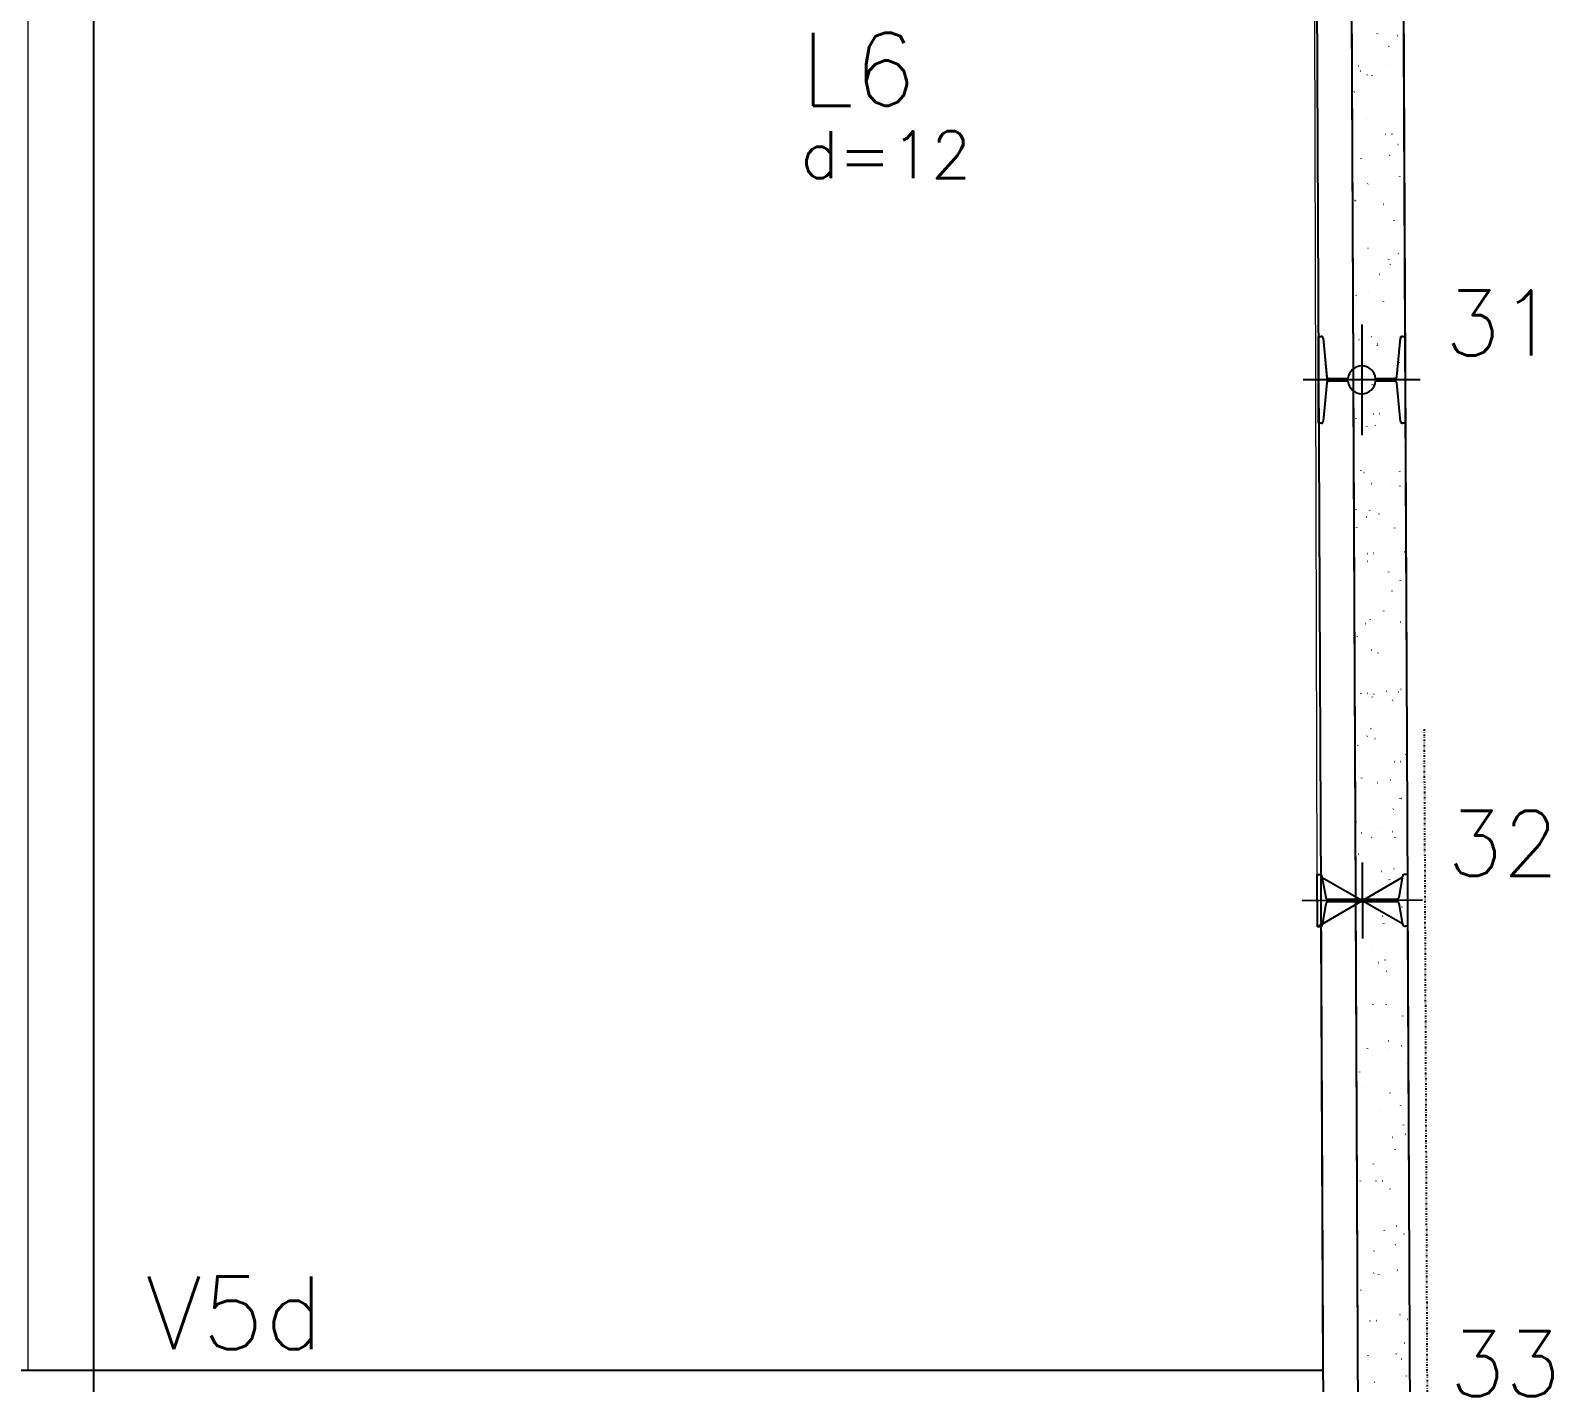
# Model space of a CAD drawing. Extents: x -40810 to 33675, y -2018 to 21213.
# Drawn here: x 26842.4 to 27281, y 3283.1 to 3672.8 of the extents above; entities that cross this region are included whole.
import ezdxf

# ---------------------------------------------------------------- set-up
doc = ezdxf.new("R2010")
doc.units = 0
doc.linetypes.add('ESTILO_TQS_0003', pattern=[1.5, 0.5, -0.4, 0.1, -0.5])
doc.layers.get('0').update_dxf_attribs({"color": 1, "lineweight": 9})
for name, color, linetype in [('1', 5, 'Continuous'), ('10', 7, 'Continuous'), ('13', 7, 'Continuous'), ('19', 5, 'Continuous'), ('24', 5, 'ESTILO_TQS_0003'), ('3', 2, 'Continuous'), ('49', 20, 'Continuous'), ('51', 6, 'Continuous'), ('52', 21, 'Continuous'), ('8', 5, 'Continuous')]:
    doc.layers.add(name, color=color, linetype=linetype)
doc.styles.get("Standard").update_dxf_attribs({"font": 'romans.shx', "width": 0.8})

# ---------------------------------------------------------------- blocks, each defined once
blk = doc.blocks.new('_H9EFD498501-004')
for p, q in [((3966.443747, 4196.784272), (3966.453536, 4196.858631)), ((3969.724598, 4193.049442), (3969.770255, 4193.108943)), ((3972.121596, 4196.173271), (3972.167254, 4196.232772)), ((3958.985017, 4187.441698), (3958.985017, 4187.441698)), ((3958.985017, 4187.441698), (3958.985017, 4187.441698)), ((3958.985017, 4187.441698), (3958.985017, 4187.441698)), ((3958.993822, 4185.484193), (3958.993822, 4185.484193)), ((3959.11293, 4187.447283), (3959.187858, 4187.450554)), ((3960.986145, 4187.529069), (3961.061074, 4187.532341)), ((3961.452887, 4186.029355), (3961.52611, 4186.045588)), ((3963.469575, 4184.897736), (3963.515232, 4184.957238)), ((3964.852959, 4184.701038), (3964.862748, 4184.775396)), ((3969.827722, 4187.915101), (3969.902651, 4187.918372)), ((3959.725692, 4180.018613), (3959.771349, 4180.078115)), ((3959.02253, 4179.102235), (3959.02253, 4179.102235)), ((3959.02253, 4179.102235), (3959.02253, 4179.102235)), ((3959.02253, 4179.102235), (3959.02253, 4179.102235)), ((3959.05175, 4172.606478), (3959.05175, 4172.606478)), ((3959.05175, 4172.606478), (3959.05175, 4172.606478)), ((3959.05175, 4172.606478), (3959.05175, 4172.606478)), ((3963.18875, 4172.060116), (3963.198539, 4172.134474)), ((3959.075433, 4167.341511), (3959.075433, 4167.341511)), ((3959.075433, 4167.341511), (3959.075433, 4167.341511)), ((3959.075433, 4167.341511), (3959.075433, 4167.341511)), ((3968.655269, 4167.759776), (3968.730198, 4167.763047)), ((3970.528484, 4167.841562), (3970.603413, 4167.844833)), ((3972.296826, 4164.775945), (3972.342483, 4164.835447)), ((3959.109677, 4159.728762), (3959.109677, 4159.728762)), ((3961.700751, 4160.757645), (3961.710541, 4160.832003)), ((3962.530772, 4160.487201), (3962.603994, 4160.503433)), ((3969.899828, 4161.652116), (3969.945485, 4161.711618)), ((3963.644805, 4153.500411), (3963.690462, 4153.559912)), ((3972.861276, 4155.490846), (3972.871065, 4155.565204)), ((3959.163961, 4147.660862), (3959.163961, 4147.660862)), ((3959.163961, 4147.660862), (3959.163961, 4147.660862)), ((3959.163961, 4147.660862), (3959.163961, 4147.660862)), ((3959.165848, 4147.241324), (3959.165848, 4147.241324)), ((3959.167604, 4146.851046), (3959.167604, 4146.851046)), ((3959.167604, 4146.851046), (3959.167604, 4146.851046)), ((3959.225548, 4146.863892), (3959.29877, 4146.880125)), ((3959.240668, 4147.244591), (3959.315597, 4147.247862)), ((3959.900922, 4148.621288), (3959.946579, 4148.680789)), ((3960.109963, 4148.67441), (3960.119753, 4148.748769)), ((3968.082245, 4147.630622), (3968.157173, 4147.633894)), ((3959.190807, 4141.692725), (3959.190807, 4141.692725)), ((3959.190807, 4141.692725), (3959.190807, 4141.692725)), ((3971.197067, 4142.849924), (3971.206856, 4142.924282)), ((3959.225531, 4133.973331), (3959.225531, 4133.973331)), ((3959.225531, 4133.973331), (3959.225531, 4133.973331)), ((3959.225531, 4133.973331), (3959.225531, 4133.973331)), ((3959.947546, 4134.133398), (3960.020768, 4134.149631)), ((3963.608656, 4134.945046), (3963.681878, 4134.961279)), ((3969.709068, 4131.547452), (3969.718858, 4131.621811)), ((3972.472056, 4133.378619), (3972.517713, 4133.438121)), ((3959.256264, 4127.141137), (3959.256264, 4127.141137)), ((3959.256264, 4127.141137), (3959.256264, 4127.141137)), ((3959.256264, 4127.141137), (3959.256264, 4127.141137)), ((3966.909792, 4127.475297), (3966.98472, 4127.478569)), ((3968.783007, 4127.557083), (3968.857936, 4127.560355)), ((3970.075058, 4130.254791), (3970.120715, 4130.314292)), ((3959.283458, 4121.095615), (3959.283458, 4121.095615)), ((3959.283458, 4121.095615), (3959.283458, 4121.095615)), ((3960.303432, 4121.321738), (3960.376655, 4121.337971)), ((3963.820034, 4122.103085), (3963.865691, 4122.162587)), ((3968.11828, 4119.464218), (3968.12807, 4119.538576)), ((3959.305392, 4116.219488), (3959.305392, 4116.219488)), ((3959.305392, 4116.219488), (3959.305392, 4116.219488)), ((3959.305392, 4116.219488), (3959.305392, 4116.219488)), ((3960.076152, 4117.223962), (3960.121809, 4117.283464)), ((3959.341385, 4108.2179), (3959.341385, 4108.2179)), ((3959.341385, 4108.2179), (3959.341385, 4108.2179)), ((3959.341385, 4108.2179), (3959.341385, 4108.2179)), ((3959.346679, 4107.04095), (3959.346679, 4107.04095)), ((3959.346679, 4107.04095), (3959.346679, 4107.04095)), ((3961.02543, 4108.591244), (3961.098652, 4108.607477)), ((3964.68654, 4109.402892), (3964.759762, 4109.419125)), ((3966.336768, 4107.346144), (3966.411696, 4107.349415)), ((3966.454071, 4106.823296), (3966.463861, 4106.897654)), ((3972.647286, 4101.981294), (3972.692943, 4102.040795)), ((3970.250288, 4098.857465), (3970.295945, 4098.916966)), ((3959.399312, 4095.340184), (3959.399312, 4095.340184)), ((3959.399312, 4095.340184), (3959.399312, 4095.340184)), ((3961.381316, 4095.779584), (3961.454539, 4095.795817)), ((3964.966073, 4095.520825), (3964.975862, 4095.595183)), ((3963.995264, 4090.705759), (3964.040921, 4090.765261)), ((3959.437094, 4086.940763), (3959.437094, 4086.940763)), ((3959.437094, 4086.940763), (3959.437094, 4086.940763)), ((3959.437094, 4086.940763), (3959.437094, 4086.940763)), ((3959.446823, 4084.778115), (3959.446823, 4084.778115)), ((3959.446823, 4084.778115), (3959.446823, 4084.778115)), ((3959.446823, 4084.778115), (3959.446823, 4084.778115)), ((3960.251381, 4085.826636), (3960.297039, 4085.886138)), ((3963.375285, 4083.43759), (3963.385074, 4083.511949)), ((3965.164315, 4087.190819), (3965.239243, 4087.19409)), ((3965.764424, 4083.860738), (3965.837646, 4083.876971)), ((3967.03753, 4087.272605), (3967.112459, 4087.275876)), ((3959.457239, 4082.462469), (3959.457239, 4082.462469)), ((3959.457239, 4082.462469), (3959.457239, 4082.462469)), ((3959.457239, 4082.462469), (3959.457239, 4082.462469)), ((3962.103314, 4083.049089), (3962.176536, 4083.065322)), ((3974.462388, 4077.613104), (3974.472178, 4077.687462)), ((3961.711076, 4070.796668), (3961.720865, 4070.871027)), ((3962.459201, 4070.23743), (3962.532423, 4070.253663)), ((3972.822516, 4070.583968), (3972.868173, 4070.64347)), ((3959.515166, 4069.584753), (3959.515166, 4069.584753)), ((3959.515166, 4069.584753), (3959.515166, 4069.584753)), ((3959.52751, 4066.840576), (3959.52751, 4066.840576)), ((3959.52751, 4066.840576), (3959.52751, 4066.840576)), ((3964.591291, 4067.061665), (3964.666219, 4067.064937)), ((3970.425518, 4067.460139), (3970.471175, 4067.519641)), ((3972.97439, 4066.310632), (3972.984179, 4066.384991)), ((3960.223077, 4059.494197), (3960.232867, 4059.568555)), ((3963.181198, 4057.506935), (3963.25442, 4057.523168)), ((3964.170494, 4059.308434), (3964.216151, 4059.367935)), ((3966.842308, 4058.318584), (3966.91553, 4058.334817)), ((3959.573093, 4056.707037), (3959.573093, 4056.707037)), ((3959.573093, 4056.707037), (3959.573093, 4056.707037)), ((3959.573093, 4056.707037), (3959.573093, 4056.707037)), ((3959.582445, 4054.628108), (3959.582445, 4054.628108)), ((3959.582445, 4054.628108), (3959.582445, 4054.628108)), ((3959.582445, 4054.628108), (3959.582445, 4054.628108)), ((3959.588253, 4053.336742), (3959.588253, 4053.336742)), ((3959.588253, 4053.336742), (3959.588253, 4053.336742)), ((3959.588253, 4053.336742), (3959.588253, 4053.336742)), ((3960.426611, 4054.429311), (3960.472268, 4054.488812)), ((3971.383602, 4054.227398), (3971.393391, 4054.301756)), ((3959.617925, 4046.740389), (3959.617925, 4046.740389)), ((3959.617925, 4046.740389), (3959.617925, 4046.740389)), ((3959.617925, 4046.740389), (3959.617925, 4046.740389)), ((3959.63102, 4043.829322), (3959.63102, 4043.829322)), ((3959.63102, 4043.829322), (3959.63102, 4043.829322)), ((3963.418838, 4046.90634), (3963.493766, 4046.909611)), ((3963.537085, 4044.695276), (3963.610307, 4044.711509)), ((3965.292053, 4046.988126), (3965.366982, 4046.991398)), ((3974.13363, 4047.374158), (3974.208559, 4047.377429)), ((3969.719393, 4041.586476), (3969.729182, 4041.660834)), ((3970.600748, 4036.062814), (3970.646405, 4036.122315)), ((3972.997746, 4039.186642), (3973.043403, 4039.246144)), ((3959.688947, 4030.951606), (3959.688947, 4030.951606)), ((3959.688947, 4030.951606), (3959.688947, 4030.951606)), ((3959.688947, 4030.951606), (3959.688947, 4030.951606)), ((3964.259082, 4031.964781), (3964.332305, 4031.981014)), ((3967.920192, 4032.776429), (3967.993415, 4032.792662)), ((3959.708341, 4026.640202), (3959.708341, 4026.640202)), ((3959.708341, 4026.640202), (3959.708341, 4026.640202)), ((3962.845814, 4026.777187), (3962.920742, 4026.780458)), ((3964.345724, 4027.911108), (3964.391381, 4027.97061)), ((3968.231394, 4030.284005), (3968.241184, 4030.358363)), ((3972.961177, 4027.218833), (3973.036106, 4027.222104)), ((3959.729684, 4021.895368), (3959.729684, 4021.895368)), ((3959.729684, 4021.895368), (3959.729684, 4021.895368)), ((3959.729684, 4021.895368), (3959.729684, 4021.895368)), ((3960.601841, 4023.031985), (3960.647498, 4023.091487)), ((3959.746874, 4018.073891), (3959.746874, 4018.073891)), ((3959.746874, 4018.073891), (3959.746874, 4018.073891)), ((3964.614969, 4019.153121), (3964.688191, 4019.169354)), ((3966.640606, 4018.20077), (3966.650396, 4018.275129)), ((3959.798756, 4006.540014), (3959.798756, 4006.540014)), ((3959.798756, 4006.540014), (3959.798756, 4006.540014)), ((3959.798756, 4006.540014), (3959.798756, 4006.540014)), ((3959.804801, 4005.196175), (3959.804801, 4005.196175)), ((3959.804801, 4005.196175), (3959.804801, 4005.196175)), ((3959.804801, 4005.196175), (3959.804801, 4005.196175)), ((3961.673361, 4006.621861), (3961.748289, 4006.625133)), ((3963.546576, 4006.703648), (3963.621505, 4006.706919)), ((3964.976397, 4005.559848), (3964.986187, 4005.634207)), ((3965.336967, 4006.422627), (3965.410189, 4006.43886)), ((3968.998077, 4007.234275), (3969.071299, 4007.250508)), ((3970.775977, 4004.665488), (3970.821635, 4004.72499)), ((3972.388153, 4007.089679), (3972.463082, 4007.092951)), ((3973.172976, 4007.789317), (3973.218633, 4007.848818)), ((3964.520954, 3996.513783), (3964.566611, 3996.573284)), ((3959.862728, 3992.31846), (3959.862728, 3992.31846)), ((3959.862728, 3992.31846), (3959.862728, 3992.31846)), ((3960.777071, 3991.634659), (3960.822728, 3991.694161)), ((3963.488399, 3994.257377), (3963.498188, 3994.331735)), ((3965.692853, 3993.610967), (3965.766075, 3993.6272)), ((3959.871115, 3990.453995), (3959.871115, 3990.453995)), ((3959.871115, 3990.453995), (3959.871115, 3990.453995)), ((3959.871115, 3990.453995), (3959.871115, 3990.453995)), ((3971.2157, 3986.934354), (3971.290629, 3986.937626)), ((3973.088915, 3987.016141), (3973.163844, 3987.019412)), ((3974.648923, 3988.990578), (3974.658713, 3989.064936)), ((3959.889172, 3986.439827), (3959.889172, 3986.439827)), ((3959.889172, 3986.439827), (3959.889172, 3986.439827)), ((3961.100337, 3986.492708), (3961.175265, 3986.495979)), ((3959.920655, 3979.440744), (3959.920655, 3979.440744)), ((3959.920655, 3979.440744), (3959.920655, 3979.440744)), ((3959.920655, 3979.440744), (3959.920655, 3979.440744)), ((3961.897611, 3982.174143), (3961.9074, 3982.248501)), ((3966.414851, 3980.880472), (3966.488073, 3980.896705)), ((3970.075961, 3981.692121), (3970.149183, 3981.708354)), ((3972.984715, 3976.349656), (3972.994504, 3976.424014)), ((3973.348205, 3976.391991), (3973.393862, 3976.451493)), ((3960.233402, 3969.533221), (3960.243191, 3969.607579)), ((3970.951207, 3973.268162), (3970.996864, 3973.327664)), ((3959.974082, 3967.563491), (3959.974082, 3967.563491)), ((3959.978582, 3966.563028), (3959.978582, 3966.563028)), ((3959.978582, 3966.563028), (3959.978582, 3966.563028)), ((3959.979587, 3966.33964), (3960.002812, 3966.340654)), ((3961.801099, 3966.419169), (3961.876028, 3966.422441)), ((3964.696184, 3965.116457), (3964.741841, 3965.175958)), ((3966.770737, 3968.068813), (3966.843959, 3968.085046)), ((3970.642676, 3966.805201), (3970.717605, 3966.808472)), ((3971.496716, 3965.047185), (3971.506505, 3965.121543)), ((3960.012546, 3959.012622), (3960.012546, 3959.012622)), ((3960.012546, 3959.012622), (3960.012546, 3959.012622)), ((3960.012546, 3959.012622), (3960.012546, 3959.012622)), ((3960.952301, 3960.237334), (3960.997958, 3960.296835)), ((3971.153845, 3956.149967), (3971.227067, 3956.1662)), ((3960.03651, 3953.685313), (3960.03651, 3953.685313)), ((3960.03651, 3953.685313), (3960.03651, 3953.685313)), ((3960.03651, 3953.685313), (3960.03651, 3953.685313)), ((3967.492735, 3955.338318), (3967.565957, 3955.354551)), ((3969.905928, 3952.96395), (3969.915717, 3953.038309)), ((3960.070003, 3946.239453), (3960.070003, 3946.239453)), ((3960.070003, 3946.239453), (3960.070003, 3946.239453)), ((3960.070003, 3946.239453), (3960.070003, 3946.239453)), ((3969.470223, 3946.649876), (3969.545152, 3946.653147)), ((3971.343438, 3946.731662), (3971.418367, 3946.734934)), ((3973.523435, 3944.994666), (3973.569092, 3945.054167)), ((3960.094437, 3940.807597), (3960.094437, 3940.807597)), ((3960.094437, 3940.807597), (3960.094437, 3940.807597)), ((3967.848621, 3942.526659), (3967.921844, 3942.542892)), ((3968.241719, 3940.323028), (3968.251508, 3940.397387)), ((3971.126437, 3941.870837), (3971.172094, 3941.930338)), ((3964.871413, 3933.719131), (3964.917071, 3933.778633)), ((3968.570619, 3929.796164), (3968.643841, 3929.812397)), ((3972.231729, 3930.607813), (3972.304951, 3930.624046)), ((3960.152364, 3927.929882), (3960.152364, 3927.929882)), ((3960.152364, 3927.929882), (3960.152364, 3927.929882)), ((3960.152364, 3927.929882), (3960.152364, 3927.929882)), ((3960.153977, 3927.571248), (3960.153977, 3927.571248)), ((3960.153977, 3927.571248), (3960.153977, 3927.571248)), ((3960.153977, 3927.571248), (3960.153977, 3927.571248)), ((3960.160418, 3926.139266), (3960.160418, 3926.139266)), ((3960.160418, 3926.139266), (3960.160418, 3926.139266)), ((3961.127531, 3928.840008), (3961.173188, 3928.89951)), ((3966.75372, 3929.020557), (3966.76351, 3929.094915)), ((3968.897199, 3926.520722), (3968.972127, 3926.523994)), ((3965.162932, 3916.937323), (3965.172722, 3917.011681)), ((3968.926506, 3916.984505), (3968.999728, 3917.000738)), ((3960.210291, 3915.052166), (3960.210291, 3915.052166)), ((3960.210291, 3915.052166), (3960.210291, 3915.052166)), ((3973.698665, 3913.59734), (3973.744322, 3913.656841)), ((3971.301667, 3910.473511), (3971.347324, 3910.533013)), ((3960.250834, 3906.039079), (3960.250834, 3906.039079)), ((3960.250834, 3906.039079), (3960.250834, 3906.039079)), ((3960.250834, 3906.039079), (3960.250834, 3906.039079)), ((3963.498724, 3904.296401), (3963.508513, 3904.370759)), ((3967.724746, 3906.365397), (3967.799675, 3906.368669)), ((3969.597961, 3906.447184), (3969.67289, 3906.450455)), ((3969.648503, 3904.25401), (3969.721725, 3904.270243)), ((3973.309613, 3905.065658), (3973.382835, 3905.081891)), ((3960.268218, 3902.174451), (3960.268218, 3902.174451)), ((3960.268218, 3902.174451), (3960.268218, 3902.174451)), ((3960.268218, 3902.174451), (3960.268218, 3902.174451)), ((3965.046643, 3902.321806), (3965.0923, 3902.381307)), ((3974.762038, 3899.810365), (3974.771827, 3899.884723)), ((3960.295408, 3896.129875), (3960.295408, 3896.129875)), ((3960.295408, 3896.129875), (3960.295408, 3896.129875)), ((3960.295408, 3896.129875), (3960.295408, 3896.129875)), ((3961.30276, 3897.442683), (3961.348418, 3897.502184)), ((3962.010725, 3892.993929), (3962.020514, 3893.068288)), ((3970.00439, 3891.44235), (3970.077612, 3891.458583)), ((3960.326145, 3889.296735), (3960.326145, 3889.296735)), ((3960.326145, 3889.296735), (3960.326145, 3889.296735)), ((3960.341249, 3885.938892), (3960.341249, 3885.938892)), ((3960.341249, 3885.938892), (3960.341249, 3885.938892)), ((3967.151722, 3886.236244), (3967.22665, 3886.239515)), ((3973.17125, 3887.72713), (3973.181039, 3887.801489)), ((3973.873895, 3882.200014), (3973.919552, 3882.259516)), ((3960.36572, 3880.498874), (3960.36572, 3880.498874)), ((3960.36572, 3880.498874), (3960.36572, 3880.498874)), ((3960.419937, 3880.910695), (3960.429726, 3880.985053)), ((3970.726387, 3878.711856), (3970.79961, 3878.728089)), ((3971.476897, 3879.076186), (3971.522554, 3879.135687)), ((3974.387497, 3879.523504), (3974.46072, 3879.539737)), ((3960.384072, 3876.41902), (3960.384072, 3876.41902)), ((3960.384072, 3876.41902), (3960.384072, 3876.41902)), ((3960.384072, 3876.41902), (3960.384072, 3876.41902)), ((3971.507041, 3875.086208), (3971.51683, 3875.160567)), ((3965.221873, 3870.92448), (3965.26753, 3870.983981)), ((3960.431665, 3865.838705), (3960.431665, 3865.838705)), ((3960.431665, 3865.838705), (3960.431665, 3865.838705)), ((3960.431665, 3865.838705), (3960.431665, 3865.838705)), ((3960.436839, 3864.688502), (3960.436839, 3864.688502)), ((3960.436839, 3864.688502), (3960.436839, 3864.688502)), ((3960.436839, 3864.688502), (3960.436839, 3864.688502)), ((3961.47799, 3866.045357), (3961.523647, 3866.104858)), ((3965.979269, 3866.080919), (3966.054197, 3866.08419)), ((3967.852484, 3866.162705), (3967.927413, 3866.165977)), ((3971.082274, 3865.900196), (3971.155496, 3865.916429)), ((3960.441999, 3863.541304), (3960.441999, 3863.541304)), ((3960.441999, 3863.541304), (3960.441999, 3863.541304)), ((3970.019042, 3863.783737), (3970.028831, 3863.858095)), ((3968.428254, 3851.700503), (3968.438043, 3851.774861)), ((3971.804271, 3853.169701), (3971.877494, 3853.185934)), ((3974.049125, 3850.802689), (3974.094782, 3850.86219)), ((3975.465381, 3853.98135), (3975.485157, 3853.985734)), ((3960.499926, 3850.663588), (3960.499926, 3850.663588)), ((3960.499926, 3850.663588), (3960.499926, 3850.663588)), ((3960.499926, 3850.663588), (3960.499926, 3850.663588)), ((3971.652127, 3847.67886), (3971.697784, 3847.738361)), ((3960.52208, 3845.738518), (3960.52208, 3845.738518)), ((3960.52208, 3845.738518), (3960.52208, 3845.738518)), ((3965.406245, 3845.951765), (3965.481173, 3845.955037)), ((3960.557853, 3837.785873), (3960.557853, 3837.785873)), ((3960.557853, 3837.785873), (3960.557853, 3837.785873)), ((3965.397103, 3839.527154), (3965.44276, 3839.586656)), ((3966.764045, 3839.059581), (3966.773835, 3839.133939)), ((3972.160158, 3840.358042), (3972.23338, 3840.374275)), ((3960.578269, 3833.247128), (3960.578269, 3833.247128)), ((3960.578269, 3833.247128), (3960.578269, 3833.247128)), ((3960.578269, 3833.247128), (3960.578269, 3833.247128)), ((3961.65322, 3834.648031), (3961.698877, 3834.707533)), ((3960.612496, 3825.638331), (3960.612496, 3825.638331)), ((3960.612496, 3825.638331), (3960.612496, 3825.638331)), ((3960.612496, 3825.638331), (3960.612496, 3825.638331)), ((3960.61578, 3824.908157), (3960.61578, 3824.908157)), ((3960.61578, 3824.908157), (3960.61578, 3824.908157)), ((3960.61578, 3824.908157), (3960.61578, 3824.908157)), ((3964.233792, 3825.79644), (3964.30872, 3825.799712)), ((3965.276046, 3827.757109), (3965.285836, 3827.831468)), ((3966.107007, 3825.878227), (3966.181936, 3825.881498)), ((3972.882156, 3827.627547), (3972.955378, 3827.64378)), ((3974.948584, 3826.264258), (3975.023513, 3826.26753)), ((3963.685259, 3815.673875), (3963.695048, 3815.748233)), ((3971.827356, 3816.281534), (3971.873014, 3816.341036)), ((3974.224355, 3819.405363), (3974.270012, 3819.464865)), ((3960.673707, 3812.030442), (3960.673707, 3812.030442)), ((3960.673707, 3812.030442), (3960.673707, 3812.030442)), ((3973.238042, 3814.815888), (3973.311264, 3814.832121)), ((3965.572333, 3808.129829), (3965.61799, 3808.18933)), ((3974.772362, 3809.849388), (3974.782152, 3809.923747))]:
    blk.add_line(p, q)

msp = doc.modelspace()

# ---------------------------------------------------------------- linework, layer by layer
at = {"linetype": 'Continuous', "ltscale": 30}
msp.add_lwpolyline([(27211.627, 3993.172), (26841.629, 3993.172), (26841.629, 3286.582), (26860.629, 3286.582), (27214.805, 3286.582), (27214.23, 3414.453), (27213.165, 3414.449), (27213.23, 3414.486), (27213.162, 3429.449)], close=True, dxfattribs=at)
for points in [[(27239.837, 3279.566), (27239.23, 3414.566), (27237.951, 3414.56), (27237.798, 3415.416), (27226.883, 3421.617), (27225.512, 3421.611), (27214.654, 3415.312), (27214.509, 3414.455), (27213.23, 3414.449), (27213.162, 3429.449), (27214.441, 3429.454), (27214.594, 3428.599), (27225.509, 3422.398), (27226.88, 3422.404), (27237.739, 3428.703), (27237.883, 3429.56), (27239.162, 3429.566), (27238.392, 3583.944, 1.0172907), (27237.143, 3583.917), (27236.048, 3572.459), (27235.485, 3572.459, 0.4256188), (27236.11, 3573.108), (27237.205, 3584.566), (27238.465, 3584.566), (27237.718, 3733.895, 1.0172907)], [(27224.866, 3273.146), (27224.201, 3420.85), (27213.23, 3414.486), (27213.162, 3429.449), (27214.441, 3429.454), (27214.594, 3428.599), (27224.191, 3423.146), (27223.535, 3568.931, -0.2031831), (27222.04, 3571.672), (27216.557, 3571.672, 0.4256188), (27215.933, 3571.023), (27214.838, 3559.566), (27214.275, 3559.566, 0.4256188), (27214.9, 3560.215), (27216.032, 3572.066), (27222.02, 3572.066, -0.2265955), (27223.507, 3575.178), (27222.861, 3718.882, -0.2031833)]]:
    msp.add_lwpolyline(points, format="xyb", dxfattribs=at)
msp.add_lwpolyline([(27213.521, 3584.566), (27214.838, 3584.566), (27215.948, 3572.942, 0.3490385), (27216.558, 3572.459), (27215.995, 3572.459), (27214.884, 3584.083, 0.891447), (27213.65, 3583.941), (27213.521, 3559.566)], format="xyb", close=True, dxfattribs=at)
msp.add_lwpolyline([(26800.629, 3286.582), (26860.629, 3286.582), (26860.629, 3267.582)], dxfattribs=at)
msp.add_lwpolyline([(26800.629, 3286.582), (26860.629, 3286.582), (26860.629, 3267.582)], dxfattribs=at)
at = {"layer": '1'}
for points in [[(26860.629, 3286.582), (26860.629, 3989.672)], [(27214.805, 3286.582), (26860.629, 3286.582)]]:
    msp.add_lwpolyline(points, dxfattribs=at)
at = {"layer": '24'}
msp.add_line((27243.974, 3471.387), (27261.131, -342.754), dxfattribs=at)
at = {"layer": '3'}
msp.add_lwpolyline([(26800.629, 3267.582), (26860.629, 3267.582), (26860.629, 3286.582), (26800.629, 3286.582), (26800.629, 3267.582)], dxfattribs=at)
at = {"layer": '49'}
for p, q in [((27236.515, 4018.15), (27256.109, -337.781)), ((27221.582, 4003.172), (27233.609, 1329.498)), ((27211.627, 3993.172), (27228.878, 157.953))]:
    msp.add_line(p, q, dxfattribs=at)
at = {"layer": '51'}
for p, q in [((27226.021, 3587.975), (27226.021, 3556.157)), ((27213.521, 3559.566), (27213.521, 3584.566)), ((27213.521, 3584.566), (27214.275, 3584.566)), ((27214.884, 3584.083), (27215.948, 3572.942)), ((27236.094, 3572.942), (27237.158, 3584.083)), ((27237.767, 3584.566), (27238.521, 3584.566)), ((27238.521, 3584.566), (27238.521, 3559.566)), ((27242.87, 3572.066), (27209.172, 3572.066)), ((27215.948, 3571.189), (27214.884, 3560.049)), ((27216.556, 3572.459), (27222.04, 3572.459)), ((27222.04, 3571.672), (27216.557, 3571.672)), ((27230.003, 3572.459), (27235.485, 3572.459)), ((27235.485, 3571.672), (27230.003, 3571.672)), ((27237.158, 3560.049), (27236.094, 3571.189)), ((27214.275, 3559.566), (27213.521, 3559.566)), ((27238.521, 3559.566), (27237.767, 3559.566)), ((27226.147, 3432.916), (27226.245, 3411.098)), ((27213.162, 3429.449), (27213.917, 3429.452)), ((27213.23, 3414.449), (27213.162, 3429.449)), ((27214.527, 3428.972), (27215.619, 3422.836)), ((27214.594, 3428.599), (27237.798, 3415.416)), ((27214.654, 3415.312), (27237.739, 3428.703)), ((27236.765, 3422.931), (27237.802, 3429.077)), ((27238.408, 3429.562), (27239.162, 3429.566)), ((27239.162, 3429.566), (27239.23, 3414.566)), ((27243.545, 3422.085), (27208.847, 3421.929)), ((27215.627, 3421.083), (27214.59, 3414.938)), ((27216.229, 3422.356), (27236.158, 3422.446)), ((27236.162, 3421.659), (27216.234, 3421.569)), ((27237.865, 3415.043), (27236.773, 3421.178)), ((27213.984, 3414.452), (27213.23, 3414.449)), ((27239.23, 3414.566), (27238.476, 3414.562))]:
    msp.add_line(p, q, dxfattribs=at)
for centre, radius, start, end in [((27214.275, 3583.941), 0.625, 13.13877, 90), ((27237.767, 3583.941), 0.625, 90, 166.86123), ((27226.021, 3572.066), 4.001, 5.64414, 174.35586), ((27216.557, 3573.084), 0.625, 193.13885, 270.105), ((27216.557, 3571.047), 0.625, 90, 166.86123), ((27226.021, 3572.066), 4.001, 185.64414, 354.35586), ((27235.485, 3573.084), 0.625, 270, 346.86123), ((27235.485, 3571.047), 0.625, 13.13877, 90), ((27214.275, 3560.191), 0.625, 270, 346.86123), ((27237.767, 3560.191), 0.625, 193.13877, 270), ((27213.919, 3428.827), 0.625, 13.3965, 90.25773), ((27238.411, 3428.937), 0.625, 90.25773, 167.11896), ((27216.227, 3422.981), 0.625, 193.39658, 270.36272), ((27216.237, 3420.944), 0.625, 90.25773, 167.11896), ((27236.155, 3423.071), 0.625, 270.25773, 347.11896), ((27236.165, 3421.034), 0.625, 13.3965, 90.25773), ((27213.981, 3415.077), 0.625, 270.25773, 347.11896), ((27238.473, 3415.187), 0.625, 193.3965, 270.25773)]:
    msp.add_arc(centre, radius, start, end, dxfattribs=at)

# ---------------------------------------------------------------- block references
at = {"layer": '19'}
msp.add_blockref('_H9EFD498501-004', (23264.129, -524.914), dxfattribs=at)

# ---------------------------------------------------------------- texts
at = {"layer": '10'}
msp.add_text('L6', height=21, dxfattribs=at).set_placement((27064.319, 3651.079))
at = {"layer": '13'}
msp.add_text('d=12', height=13.5, dxfattribs=at).set_placement((27064.319, 3630.184))
at = {"layer": '52'}
for s, p in [('31', (27249.907, 3579.103)), ('32', (27250.582, 3429.103)), ('33', (27251.256, 3279.103))]:
    msp.add_text(s, height=18.75, dxfattribs=at).set_placement(p)
at = {"layer": '8'}
msp.add_text('V5d', height=21, dxfattribs=at).set_placement((26875.593, 3292.651))

doc.saveas('drawing.dxf')
